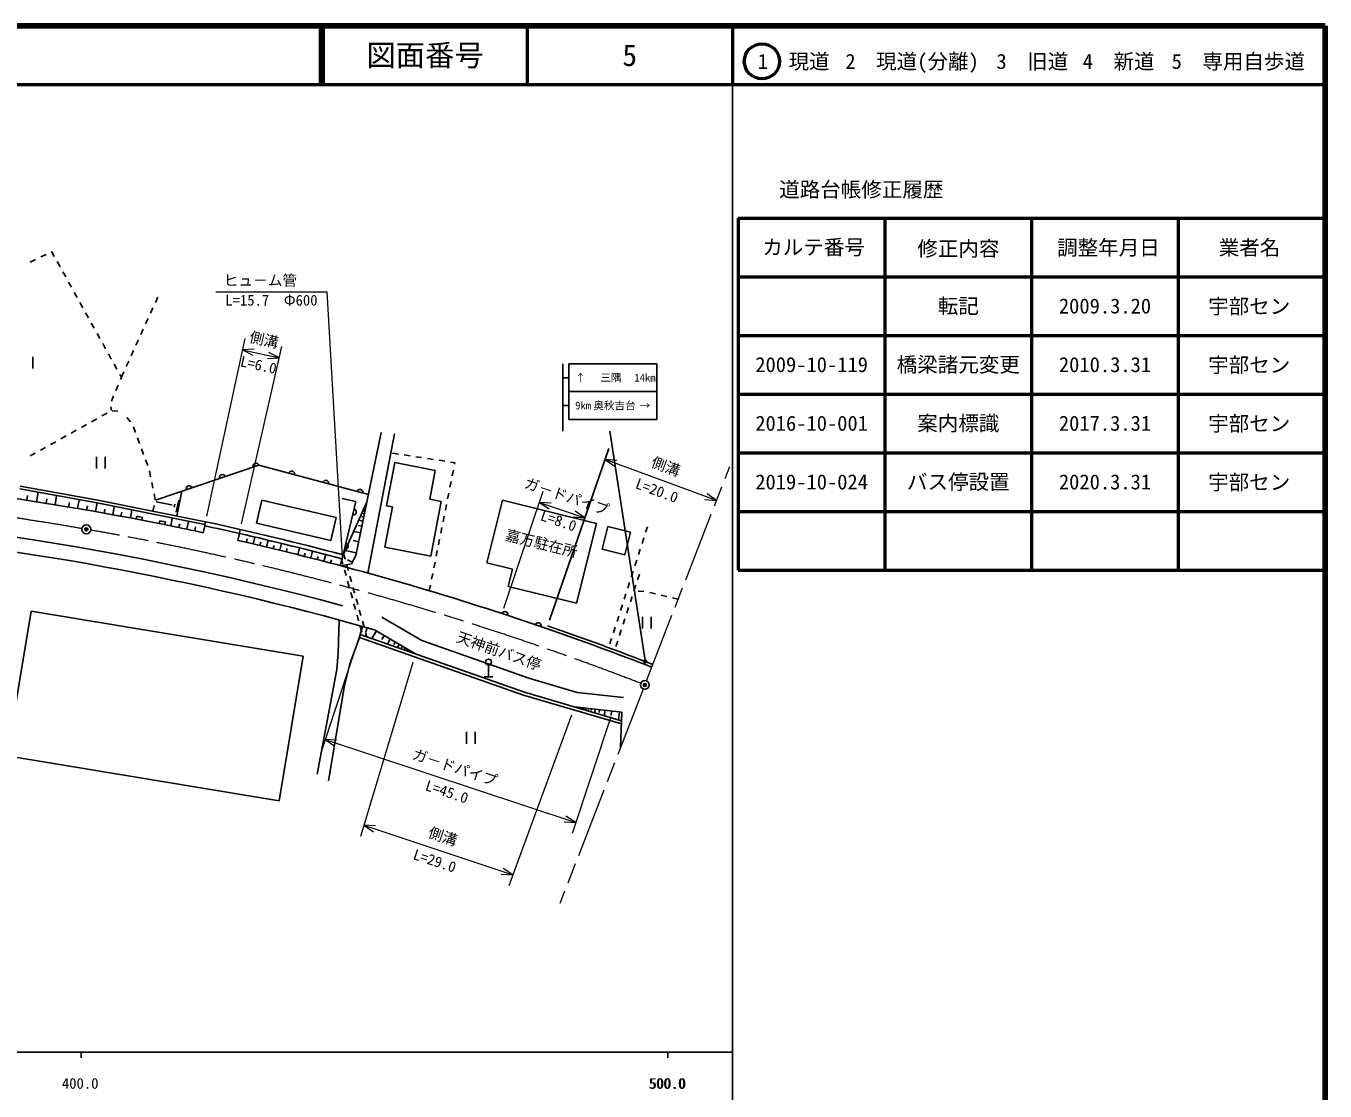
# Model space of a CAD drawing. Units: millimetres, scale not verified. Extents: x 40000 to 680000, y 20000 to 380000.
# Drawn here: x 458603 to 680000, y 198357 to 380000 of the extents above; entities that cross this region are included whole.
import ezdxf
from ezdxf.enums import TextEntityAlignment as Align

# ---------------------------------------------------------------- set-up
doc = ezdxf.new("R2010")
doc.units = ezdxf.units.MM
doc.header["$LTSCALE"] = 1000
doc.header["$PDMODE"] = 32
doc.header["$PDSIZE"] = 500
doc.linetypes.add('CHAIN', pattern=[18.5, 12, -1.5, 3.5, -1.5])
for name, color, linetype, lineweight in [('S-BGD', 7, 'Continuous', 25), ('S-BMK', 2, 'CHAIN', 13), ('S-BMK-SRVR', 3, 'Continuous', 25), ('S-STR-HTXT', 7, 'Continuous', 13), ('S-STR-STRC', 7, 'Continuous', 25), ('S-TTL', 2, 'Continuous', 140), ('S-TTL-BAND', 7, 'Continuous', 25), ('S-TTL-FRAM', 2, 'Continuous', 50), ('S-TTL-LINE', 7, 'Continuous', 50)]:
    doc.layers.add(name, color=color, linetype=linetype, lineweight=lineweight)
doc.layers.add('S-TTL-TXT', color=7, linetype='Continuous')
doc.styles.add('@ＭＳ ゴシック', font='')
doc.styles.add('ＭＳ ゴシック', font='')
doc.styles.get('@ＭＳ ゴシック').set_extended_font_data('@MS Gothic')
doc.styles.get('ＭＳ ゴシック').set_extended_font_data('MS Gothic')

msp = doc.modelspace()

# ---------------------------------------------------------------- linework, layer by layer
at = {"layer": 'S-BGD'}
for p, q in [((461133, 340603), (462029, 341047)), ((462926, 341490), (462975, 341515)), ((462975, 341515), (463433, 340689)), ((459341, 339715), (460237, 340159)), ((463918, 339814), (464403, 338940)), ((464888, 338065), (465373, 337191)), ((465858, 336316), (466343, 335442)), ((466828, 334567), (467313, 333693)), ((467798, 332818), (468283, 331944)), ((480655, 332824), (481069, 333734)), ((468768, 331069), (469253, 330195)), ((479000, 329182), (479414, 330093)), ((479828, 331003), (480241, 331914)), ((469738, 329320), (470223, 328445)), ((478173, 327362), (478586, 328272)), ((470708, 327571), (471193, 326696)), ((471678, 325822), (472163, 324947)), ((477345, 325541), (477759, 326451)), ((459744, 323598), (459744, 321598)), ((472647, 324073), (473132, 323198)), ((476517, 323720), (476931, 324631)), ((473617, 322324), (474102, 321449)), ((475690, 321899), (476104, 322810)), ((474587, 320575), (474862, 320079)), ((474862, 320079), (474696, 319679)), ((474862, 320079), (475276, 320989)), ((473539, 316911), (473153, 315989)), ((474310, 318757), (473924, 317834)), ((473091, 315020), (473161, 314393)), ((470666, 313001), (469793, 312514)), ((472413, 313975), (471539, 313488)), ((474256, 314308), (473304, 314382)), ((475128, 313993), (475099, 314028)), ((476426, 312472), (475777, 313233)), ((465426, 310079), (464553, 309591)), ((467173, 311053), (466299, 310566)), ((468919, 312027), (468046, 311540)), ((477261, 310679), (476914, 311616)), ((514811, 289690), (519131, 310671)), ((516855, 286694), (521418, 310460)), ((461933, 308130), (461059, 307643)), ((463679, 309104), (462806, 308617)), ((477957, 308804), (477609, 309741)), ((478652, 306929), (478305, 307866)), ((547809, 278649), (557945, 307967)), ((460186, 307156), (459312, 306669)), ((470618, 306526), (470618, 304526)), ((472118, 306526), (472118, 304526)), ((479348, 305053), (479000, 305991)), ((522079, 306990), (521091, 307141)), ((524056, 306688), (523068, 306839)), ((526033, 306386), (525045, 306537)), ((528010, 306084), (527022, 306235)), ((529988, 305781), (528999, 305933)), ((531693, 305521), (530976, 305630)), ((479848, 303123), (479651, 304103)), ((498260, 305073), (480650, 299126)), ((516952, 300090), (498260, 305073)), ((520075, 298160), (521489, 305525)), ((521489, 305525), (528363, 304205)), ((527420, 299295), (528363, 304205)), ((531249, 303290), (531444, 304271)), ((531639, 305251), (531693, 305521)), ((470829, 299144), (457616, 301533)), ((480242, 301162), (480045, 302142)), ((530858, 301328), (531053, 302309)), ((470735, 298653), (457545, 301038)), ((458761, 299102), (458882, 299900)), ((460413, 298847), (460661, 300475)), ((462021, 298594), (462137, 299359)), ((463584, 298342), (463821, 299903)), ((467410, 297706), (467674, 299207)), ((489205, 295439), (470829, 299144)), ((480635, 299201), (480438, 300181)), ((484213, 297076), (484626, 299125)), ((484336, 296421), (485190, 300660)), ((497878, 295209), (498786, 299105)), ((498786, 299105), (511446, 296155)), ((514831, 298923), (512483, 299393)), ((512665, 289798), (514831, 298923)), ((527420, 299295), (529384, 298918)), ((527593, 289588), (529384, 298918)), ((530468, 299367), (530663, 300348)), ((539799, 299103), (537144, 288428)), ((539799, 299103), (555811, 295122)), ((465876, 297965), (466007, 298710)), ((468936, 297443), (469064, 298165)), ((470455, 297177), (470716, 298657)), ((489100, 294950), (470735, 298653)), ((471937, 296913), (472058, 297600)), ((473383, 296651), (473633, 298069)), ((474793, 296391), (474911, 297062)), ((476405, 296089), (476664, 297458)), ((480236, 297248), (480451, 298224)), ((483395, 298307), (480814, 298827)), ((483382, 298243), (483408, 298371)), ((483855, 297947), (483959, 298460)), ((512665, 289798), (516661, 298676)), ((516276, 296805), (515858, 296891)), ((516362, 297224), (516153, 297267)), ((516429, 297548), (516177, 297600)), ((519737, 291097), (521057, 297971)), ((520075, 298160), (521057, 297971)), ((530077, 297405), (530272, 298386)), ((483274, 294740), (476405, 296089)), ((477483, 296387), (477387, 295896)), ((478464, 296194), (477483, 296387)), ((478368, 295703), (478464, 296194)), ((481408, 295616), (481312, 295125)), ((482389, 295423), (481408, 295616)), ((482293, 294933), (482389, 295423)), ((483274, 294740), (483545, 296070)), ((484673, 294447), (484812, 295112)), ((486012, 294166), (486295, 295516)), ((487362, 293884), (487503, 294558)), ((489058, 294755), (488805, 293582)), ((489100, 294950), (489058, 294755)), ((489205, 295439), (489100, 294950)), ((497878, 295209), (510539, 292259)), ((510539, 292259), (511446, 296155)), ((515838, 294680), (515263, 294798)), ((516022, 295573), (515329, 295716)), ((516165, 296267), (515818, 296338)), ((529296, 293482), (529491, 294463)), ((529687, 295444), (529882, 296425)), ((555811, 295122), (552433, 281536)), ((557752, 294639), (556787, 290758)), ((557752, 294639), (561634, 293674)), ((564514, 294607), (564209, 293654)), ((494701, 292275), (494968, 293445)), ((495123, 294128), (494968, 293445)), ((496174, 291937), (496310, 292507)), ((497331, 291668), (497610, 292835)), ((499616, 291129), (499895, 292296)), ((515601, 293529), (514451, 293766)), ((528906, 291521), (529101, 292502)), ((561634, 293674), (560669, 289792)), ((563905, 292702), (563600, 291750)), ((498479, 291399), (498610, 291949)), ((500744, 290859), (500874, 291401)), ((501863, 290588), (502141, 291755)), ((502972, 290317), (503101, 290860)), ((504942, 289828), (505241, 290990)), ((506036, 289553), (506174, 290089)), ((507140, 289273), (507440, 290435)), ((512485, 289122), (512727, 290032)), ((512727, 290032), (512995, 289069)), ((514903, 290139), (512995, 290532)), ((515296, 292047), (514342, 292244)), ((519737, 291097), (527593, 289588)), ((528515, 289559), (528710, 290540)), ((556787, 290758), (560669, 289792)), ((563295, 290797), (562990, 289845)), ((508255, 288988), (508394, 289529)), ((509381, 288697), (509680, 289859)), ((510517, 288401), (510660, 288958)), ((512485, 289122), (512177, 287962)), ((512279, 287935), (514065, 288241)), ((512348, 289158), (512616, 288195)), ((513264, 288106), (513532, 287142)), ((514215, 288532), (513385, 288959)), ((514065, 288241), (514811, 289690)), ((528125, 287598), (528320, 288579)), ((537144, 288428), (541511, 287342)), ((562685, 288892), (562381, 287940)), ((512884, 287232), (513153, 286268)), ((513800, 286179), (514069, 285216)), ((527734, 285636), (527929, 286617)), ((541511, 287342), (540788, 284431)), ((562076, 286987), (561771, 286035)), ((563153, 286517), (562845, 285566)), ((513421, 285305), (513689, 284342)), ((514337, 284252), (514605, 283289)), ((527344, 283675), (527539, 284655)), ((540788, 284431), (552433, 281536)), ((561466, 285083), (561161, 284130)), ((562536, 284615), (562227, 283664)), ((563916, 283539), (562918, 283613)), ((513958, 283379), (514226, 282415)), ((514494, 281452), (514763, 280489)), ((514874, 282326), (515142, 281362)), ((560247, 281273), (559942, 280321)), ((560857, 283178), (560552, 282225)), ((561919, 282713), (561610, 281761)), ((565873, 283145), (564899, 283371)), ((567821, 282694), (566847, 282920)), ((569770, 282243), (568795, 282469)), ((459471, 280199), (455385, 255535)), ((459471, 280199), (505839, 272517)), ((515031, 279525), (515299, 278562)), ((515411, 280399), (515679, 279436)), ((519251, 279186), (526052, 275173)), ((547319, 277232), (539738, 279786)), ((559637, 279368), (559333, 278416)), ((561301, 280810), (560993, 279859)), ((563669, 279231), (563669, 277231)), ((565169, 279231), (565169, 277231)), ((511813, 273068), (511963, 278701)), ((515568, 277599), (515836, 276635)), ((515977, 277597), (515587, 276204)), ((515947, 278472), (516216, 277509)), ((516735, 277384), (516532, 276663)), ((518331, 276826), (517556, 275511)), ((517980, 277033), (524992, 272895)), ((559028, 277463), (558723, 276511)), ((560067, 277006), (559758, 276055)), ((560684, 278908), (560375, 277957)), ((515421, 275732), (513801, 271233)), ((515587, 276204), (515421, 275732)), ((515421, 275732), (543408, 265887)), ((515587, 276204), (543561, 266363)), ((516484, 276546), (516687, 275817)), ((519645, 276050), (519258, 275393)), ((520700, 275428), (520201, 274581)), ((521547, 274928), (521297, 274505)), ((526052, 275173), (544329, 268743)), ((558418, 275558), (558113, 274606)), ((559449, 275103), (559140, 274152)), ((505839, 272517), (501753, 247853)), ((511558, 270264), (511813, 273068)), ((522227, 274527), (521905, 273981)), ((522772, 274205), (522611, 273932)), ((523210, 273947), (523003, 273595)), ((523562, 273739), (523458, 273563)), ((523844, 273573), (523711, 273346)), ((524071, 273439), (524004, 273326)), ((524253, 273332), (524166, 273186)), ((524398, 273246), (524355, 273173)), ((524516, 273177), (524460, 273082)), ((524610, 273121), (524582, 273074)), ((524685, 273077), (524649, 273016)), ((524746, 273041), (524728, 273010)), ((524794, 273012), (524771, 272973)), ((524833, 272989), (524822, 272969)), ((524865, 272971), (524850, 272945)), ((524890, 272956), (524883, 272943)), ((524910, 272944), (524901, 272928)), ((524926, 272934), (524922, 272926)), ((524939, 272927), (524933, 272916)), ((524950, 272920), (524947, 272915)), ((524958, 272915), (524954, 272909)), ((524965, 272911), (524963, 272908)), ((524970, 272908), (524968, 272904)), ((524975, 272906), (524973, 272904)), ((524978, 272904), (524977, 272901)), ((524981, 272902), (524980, 272901)), ((524983, 272901), (524982, 272899)), ((524985, 272900), (524985, 272899)), ((524986, 272899), (524986, 272898)), ((524988, 272898), (524987, 272897)), ((524989, 272898), (524988, 272897)), ((524989, 272897), (524989, 272897)), ((524990, 272897), (524990, 272896)), ((524990, 272896), (524990, 272896)), ((524991, 272896), (524991, 272896)), ((524991, 272896), (524991, 272896)), ((524991, 272896), (524991, 272896)), ((524992, 272896), (524991, 272896)), ((524992, 272896), (524992, 272896)), ((524992, 272896), (524992, 272896)), ((524992, 272896), (524992, 272895)), ((524992, 272895), (524992, 272895)), ((524992, 272895), (524992, 272895)), ((524992, 272895), (524992, 272895)), ((524992, 272895), (524992, 272895)), ((524992, 272895), (524992, 272895)), ((524992, 272895), (524992, 272895)), ((524992, 272895), (524992, 272895)), ((524992, 272895), (524992, 272895)), ((524992, 272895), (524992, 272895)), ((524992, 272895), (524992, 272895)), ((524992, 272895), (524992, 272895)), ((524992, 272895), (524992, 272895)), ((524992, 272895), (524992, 272895)), ((524992, 272895), (524992, 272895)), ((524992, 272895), (524992, 272895)), ((524992, 272895), (524992, 272895)), ((524992, 272895), (524992, 272895)), ((524992, 272895), (524992, 272895)), ((524992, 272895), (524992, 272895)), ((508245, 252374), (511558, 270264)), ((513801, 271233), (512883, 267512)), ((537445, 271017), (537445, 269017)), ((536695, 269017), (538195, 269017)), ((544329, 268743), (552566, 266326)), ((512883, 267512), (510182, 251253)), ((543408, 265887), (560090, 260991)), ((543561, 266363), (560109, 261506)), ((552566, 266326), (560440, 265450)), ((552072, 263865), (560164, 262966)), ((552072, 263865), (552072, 263865)), ((552072, 263865), (552072, 263865)), ((552072, 263865), (552072, 263865)), ((552072, 263865), (552072, 263865)), ((552072, 263865), (552072, 263865)), ((552072, 263865), (552072, 263865)), ((552072, 263865), (552072, 263865)), ((552072, 263865), (552072, 263865)), ((552072, 263865), (552072, 263865)), ((552072, 263865), (552072, 263865)), ((552072, 263865), (552072, 263865)), ((552072, 263865), (552072, 263865)), ((552072, 263865), (552072, 263865)), ((552072, 263865), (552072, 263865)), ((552072, 263865), (552072, 263865)), ((552073, 263865), (552073, 263865)), ((552073, 263865), (552073, 263865)), ((552073, 263865), (552073, 263865)), ((552073, 263865), (552073, 263865)), ((552073, 263865), (552073, 263865)), ((552073, 263865), (552073, 263865)), ((552073, 263865), (552073, 263865)), ((552073, 263865), (552073, 263865)), ((552073, 263865), (552073, 263865)), ((552073, 263865), (552073, 263865)), ((552073, 263865), (552073, 263865)), ((552074, 263865), (552074, 263865)), ((552074, 263865), (552074, 263865)), ((552074, 263865), (552074, 263865)), ((552075, 263865), (552075, 263864)), ((552075, 263865), (552075, 263864)), ((552076, 263865), (552076, 263864)), ((552076, 263865), (552076, 263864)), ((552077, 263864), (552077, 263864)), ((552078, 263864), (552078, 263864)), ((552079, 263864), (552079, 263863)), ((552081, 263864), (552081, 263863)), ((552083, 263864), (552083, 263862)), ((552085, 263864), (552085, 263862)), ((552088, 263863), (552087, 263861)), ((552091, 263863), (552091, 263861)), ((552095, 263863), (552095, 263859)), ((552100, 263862), (552099, 263859)), ((552106, 263861), (552105, 263855)), ((552113, 263861), (552112, 263856)), ((552122, 263860), (552121, 263851)), ((552132, 263858), (552131, 263852)), ((552145, 263857), (552143, 263844)), ((552160, 263855), (552159, 263846)), ((552179, 263853), (552177, 263834)), ((552202, 263851), (552201, 263837)), ((552230, 263847), (552227, 263820)), ((552264, 263844), (552262, 263823)), ((552305, 263839), (552301, 263798)), ((552355, 263834), (552352, 263803)), ((552416, 263827), (552409, 263766)), ((552489, 263819), (552484, 263774)), ((552579, 263809), (552569, 263719)), ((552687, 263797), (552680, 263731)), ((552819, 263782), (552804, 263650)), ((552979, 263764), (552968, 263667)), ((553174, 263743), (553152, 263548)), ((553410, 263716), (553394, 263573)), ((553697, 263685), (553665, 263398)), ((554045, 263646), (554022, 263434)), ((554468, 263599), (554421, 263176)), ((554982, 263542), (554947, 263230)), ((555606, 263472), (555537, 262848)), ((556364, 263388), (556313, 262928)), ((557284, 263286), (557182, 262365)), ((558402, 263162), (558327, 262483)), ((559759, 263011), (559609, 261653)), ((560164, 262966), (559939, 256961)), ((533682, 259598), (533682, 257598)), ((535182, 259598), (535182, 257598)), ((455385, 255535), (501753, 247853))]:
    msp.add_line(p, q, dxfattribs=at)
msp.add_circle((537445, 271517), 500, dxfattribs=at)
for centre, radius, start, end in [((382879, -198394), 503250, 79.28962, 87.01665), ((492101, 302993), 500, 18.65964, 198.65964), ((497786, 304913), 500, 18.65964, 198.65964), ((503908, 303567), 500, 345.07255, 165.07255), ((486417, 301074), 500, 18.65964, 198.65964), ((509705, 302022), 500, 345.07255, 165.07255), ((515503, 300476), 500, 345.07255, 165.07255), ((382879, -198394), 496750, 74.86039, 89.18356), ((514397, 297096), 500, 256.64349, 76.64349), ((382879, -198394), 503250, 77.8493, 78.49266), ((382879, -198394), 504450, 77.16175, 77.8493), ((382879, -198394), 505150, 75.11232, 77.8493), ((382879, -198394), 494250, 74.13652, 85.11935), ((382879, -198394), 503250, 71.83885, 77.16175), ((382879, -198394), 504450, 75.11232, 77.16175), ((513011, 291258), 500, 256.64349, 76.64349), ((540211, 279626), 500, 341.38344, 161.38344), ((545897, 277711), 500, 341.38344, 161.38344), ((382879, -198394), 503250, 68.75198, 70.92803), ((382879, -198394), 503750, 68.75198, 70.92803)]:
    msp.add_arc(centre, radius, start, end, dxfattribs=at)
at = {"layer": 'S-BMK'}
for p, q in [((564354, 268315), (578578, 304897)), ((563810, 266917), (549586, 230335))]:
    msp.add_line(p, q, dxfattribs=at)
for start, end in [(80.18127, 91.46857), (68.83793, 80.00938)]:
    msp.add_arc((382879, -198394), 500000, start, end, dxfattribs=at)
at = {"layer": 'S-BMK-SRVR'}
for centre in [(468884, 294153), (564082, 267616)]:
    msp.add_circle(centre, 750, dxfattribs=at)
for p in [(468884, 294153), (564077, 267602), (564077, 267602), (564082, 267616)]:
    msp.add_point(p, dxfattribs=at)
at = {"layer": 'S-STR-HTXT'}
for p, q in [((490935, 334646), (509935, 334646)), ((512575, 289460), (509935, 334646)), ((489415, 296417), (495941, 326723)), ((495345, 295103), (502234, 325328)), ((497518, 324855), (495520, 324767)), ((495520, 324767), (501789, 323378)), ((495520, 324767), (497294, 323844)), ((499791, 323291), (501789, 323378)), ((501789, 323378), (500015, 324301)), ((576315, 299076), (557292, 306077)), ((559283, 305896), (557292, 306077)), ((557292, 306077), (558926, 304924)), ((540057, 280733), (546761, 300634)), ((574323, 299258), (576315, 299076)), ((576315, 299076), (574681, 300229)), ((546122, 298739), (553854, 296134)), ((548118, 298613), (546122, 298739)), ((546122, 298739), (547788, 297632)), ((553854, 296134), (552189, 297242)), ((551858, 296261), (553854, 296134)), ((515558, 276332), (508958, 256396)), ((524559, 271459), (515606, 241766)), ((551556, 262455), (540897, 233332)), ((558277, 262191), (551678, 242255)), ((509587, 258295), (552306, 244154)), ((511584, 258179), (509587, 258295)), ((509587, 258295), (511258, 257196)), ((516183, 243681), (541584, 235210)), ((518179, 243561), (516183, 243681)), ((516183, 243681), (517852, 242579)), ((550309, 244269), (552306, 244154)), ((552306, 244154), (550635, 245252)), ((539588, 235330), (541584, 235210)), ((541584, 235210), (539915, 236313))]:
    msp.add_line(p, q, dxfattribs=at)
at = {"layer": 'S-STR-STRC'}
for p, q in [((550099, 322389), (550099, 310889)), ((551099, 322389), (566099, 322389)), ((551099, 322389), (551099, 312889)), ((566099, 322389), (566099, 312889)), ((550099, 320014), (551099, 320014)), ((566099, 317639), (551099, 317639)), ((550099, 315264), (551099, 315264)), ((566099, 312889), (551099, 312889)), ((564115, 271764), (558099, 310889))]:
    msp.add_line(p, q, dxfattribs=at)
for radius in [150, 120, 90, 60, 30]:
    msp.add_circle((564138, 271616), radius, dxfattribs=at)
msp.add_point((564138, 271616), dxfattribs=at)
at = {"layer": 'S-TTL'}
for p, q in [((680000, 380000), (40000, 380000)), ((680000, 20000), (680000, 380000))]:
    msp.add_line(p, q, dxfattribs=at)
at = {"layer": 'S-TTL-BAND'}
for p, q in [((579000, 20000), (579000, 370000)), ((40000, 205000), (579000, 205000)), ((468000, 205000), (468000, 204000)), ((568000, 205000), (568000, 204000))]:
    msp.add_line(p, q, dxfattribs=at)
at = {"layer": 'S-TTL-FRAM'}
for p, q in [((580000, 347197), (580000, 287197)), ((580000, 347197), (680000, 347197)), ((580000, 287197), (680000, 287197))]:
    msp.add_line(p, q, dxfattribs=at)
at = {"layer": 'S-TTL-LINE'}
for p, q in [((508747, 380000), (508747, 370000)), ((509247, 380000), (509247, 370000)), ((543997, 380000), (543997, 370000)), ((579000, 380000), (579000, 370000)), ((40000, 370000), (680000, 370000)), ((605000, 347197), (605000, 287197)), ((630000, 347197), (630000, 287197)), ((655000, 347197), (655000, 287197)), ((580000, 337197), (680000, 337197)), ((580000, 327197), (680000, 327197)), ((580000, 317197), (680000, 317197)), ((580000, 307197), (680000, 307197)), ((580000, 297197), (680000, 297197))]:
    msp.add_line(p, q, dxfattribs=at)
msp.add_circle((584031, 373958), 3000, dxfattribs=at)

# ---------------------------------------------------------------- texts
at = {"layer": 'S-BGD', "style": 'ＭＳ ゴシック'}
for s, rotation, p in [('嘉万駐在所', 346.037, (546116, 290319)), ('天神前バス停', 340.619, (538726, 272046))]:
    msp.add_text(s, height=1833, rotation=rotation, dxfattribs=at).set_placement(p, align=Align.BOTTOM_CENTER)
at = {"layer": 'S-STR-HTXT', "style": 'ＭＳ ゴシック'}
msp.add_text('ヒュ－ム管', height=1833, dxfattribs=at).set_placement((492310, 335146), align=Align.BOTTOM_LEFT)
msp.add_text('L=15.7\u3000Φ600', height=1833, dxfattribs=at).set_placement((500435, 334146), align=Align.TOP_CENTER)
for s, rotation, p in [('側溝', 347.506, (498871, 325049)), ('側溝', 339.796, (567149, 303515)), ('ガ－ドパイプ', 341.383, (550307, 298384)), ('ガ－ドパイプ', 341.684, (531261, 252174)), ('側溝', 341.558, (529200, 240394))]:
    msp.add_text(s, height=1833, rotation=rotation, dxfattribs=at).set_placement(p, align=Align.BOTTOM_CENTER)
at = {"layer": 'S-STR-HTXT', "style": '@ＭＳ ゴシック'}
for s, rotation, p in [('L=6.0', 347.506, (498438, 323096)), ('L=20.0', 339.796, (566458, 301638)), ('L=8.0', 341.383, (549669, 296489)), ('L=45.0', 341.684, (530632, 250275)), ('L=29.0', 341.558, (528567, 238497))]:
    msp.add_text(s, height=1833, rotation=rotation, dxfattribs=at).set_placement(p, align=Align.TOP_CENTER)
at = {"layer": 'S-STR-STRC', "style": 'ＭＳ ゴシック'}
for s, p in [('↑', (553099, 320014)), ('三隅', (558299, 320014)), ('奥秋吉台', (558899, 315264)), ('→', (564099, 315264))]:
    msp.add_text(s, height=1320, dxfattribs=at).set_placement(p, align=Align.MIDDLE_CENTER)
for s, p in [('14km', (565899, 320014)), ('9km', (554899, 315264))]:
    msp.add_text(s, height=1320, dxfattribs=at).set_placement(p, align=Align.MIDDLE_RIGHT)
at = {"layer": 'S-TTL-BAND', "style": 'ＭＳ ゴシック'}
for s, p in [('400.0', (467844, 198195)), ('500.0', (567844, 198195)), ('500.0', (568000, 198195))]:
    msp.add_text(s, height=1833, dxfattribs=at).set_placement(p, align=Align.BOTTOM_CENTER)
at = {"layer": 'S-TTL-TXT', "style": 'ＭＳ ゴシック'}
for s, height, p in [('図面番号', 3666, (526622, 375000)), ('5', 3666, (561497, 375000)), ('1\u3000現道', 2566, (589448, 373958)), ('2\u3000現道(分離)', 2566, (609619, 373958)), ('3\u3000旧道', 2566, (630121, 373958)), ('4\u3000新道', 2566, (644824, 373958)), ('5\u3000専用自歩道', 2566, (665228, 373958)), ('道路台帳修正履歴', 2566, (600968, 352113)), ('カルテ番号', 2566, (592839, 342277)), ('修正内容', 2566, (617509, 342023)), ('調整年月日', 2566, (643089, 342197)), ('業者名', 2566, (667134, 342197)), ('転記', 2566, (617500, 332245)), ('2009.3.20', 2566, (642500, 332245)), ('宇部セン', 2566, (667077, 332189)), ('2009-10-119', 2566, (592500, 322245)), ('橋梁諸元変更', 2566, (617500, 322245)), ('2010.3.31', 2566, (642500, 322245)), ('宇部セン', 2566, (667077, 322189)), ('2016-10-001', 2566, (592500, 312245)), ('案内標識', 2566, (617500, 312245)), ('2017.3.31', 2566, (642500, 312245)), ('宇部セン', 2566, (667077, 312189)), ('2019-10-024', 2566, (592500, 302245)), ('バス停設置', 2566, (617500, 302245)), ('2020.3.31', 2566, (642500, 302245)), ('宇部セン', 2566, (667077, 302189))]:
    msp.add_text(s, height=height, dxfattribs=at).set_placement(p, align=Align.MIDDLE_CENTER)

doc.saveas('drawing.dxf')
